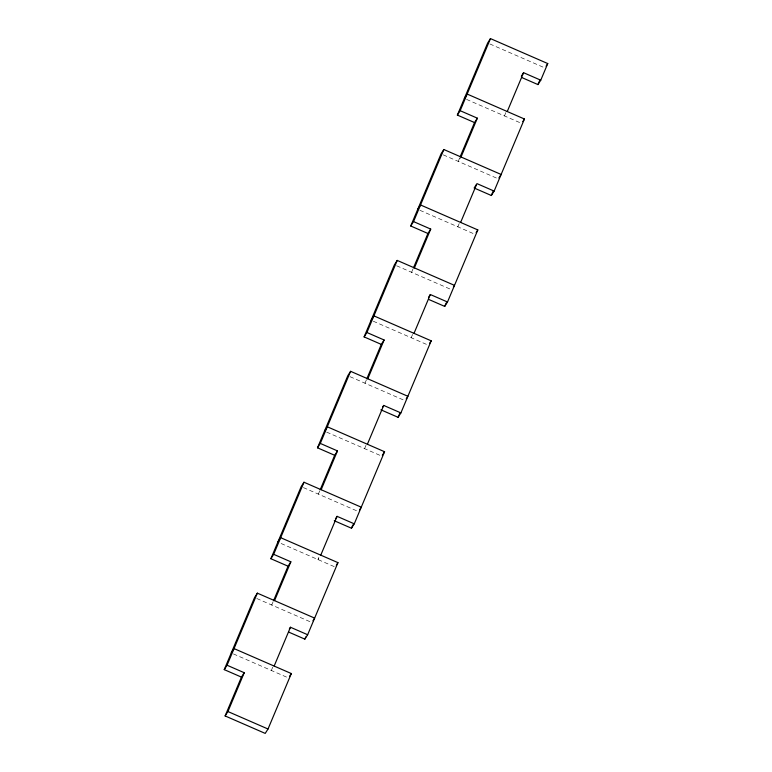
<?xml version="1.0" encoding="UTF-8"?>
<svg xmlns="http://www.w3.org/2000/svg" width="772" height="772" viewBox="0 0 772 772"><rect width="100%" height="100%" fill="white"/><g stroke="black" fill="none" stroke-linecap="round" stroke-linejoin="round"><path stroke-width="0.58" stroke-dasharray="3.86 2.9" d="M273.134 601.697L271.734 605.026L273.423 602.392M319.762 490.789L318.363 494.109L320.042 491.474M366.382 379.882L364.982 383.202L366.661 380.567M413.001 268.965L411.601 272.294L413.29 269.66M459.62 158.057L458.23 161.387L460.469 157.874M272.738 667.133L271.339 670.463L273.027 667.828M318.894 557.336L317.967 559.546L319.647 556.911M365.986 445.319L364.587 448.638L366.266 446.004M412.605 334.401L411.206 337.731L412.885 335.096M459.224 223.494L457.825 226.823L459.514 224.189M505.853 112.587L504.454 115.916L506.133 113.281M489.863 43.956L543.845 67.463M466.52 99.385L521.631 123.404M443.244 154.863L498.326 178.853M419.9 210.302L473.911 233.829M396.625 265.771L450.616 289.288M373.272 321.21L427.292 344.737M349.996 376.678L403.997 400.205M326.652 432.117L380.664 455.644M303.377 487.586L358.459 511.585M281.114 543.498L335.144 567.034M256.758 598.493L310.749 622.02M233.414 653.932L287.425 677.469"/><path stroke-width="1.16" d="M224.247 669.623L227.055 665.232L244.241 672.721L241.433 677.112L224.247 669.623L254.557 597.538L257.356 593.147L314.638 618.102L312.959 620.736M270.875 558.716L273.674 554.325L290.861 561.813L288.053 566.204L270.875 558.716L301.177 486.63L303.985 482.239L361.267 507.194L359.578 509.829M317.495 447.808L320.293 443.417L337.48 450.906L334.681 455.297L317.495 447.808L347.796 375.713L350.604 371.322L407.886 396.287L406.207 398.921M364.114 336.901L366.922 332.51L384.109 339.998L381.3 344.389L364.114 336.901L394.415 264.806L397.223 260.415L454.505 285.37L453.386 287.126M410.733 225.993L413.541 221.603L430.728 229.091L427.92 233.482L410.733 225.993L441.044 153.898L443.842 149.507L501.124 174.462L498.886 177.975M457.362 115.086L460.16 110.695L477.347 118.174L474.539 122.565L457.362 115.086L487.663 42.991L490.471 38.6L547.753 63.555L540.757 80.191L537.949 84.582L521.843 77.567M227.055 665.232L257.356 593.147M273.674 554.325L303.985 482.239M320.293 443.417L350.604 371.322M366.922 332.51L397.223 260.415M413.541 221.603L443.842 149.507M460.16 110.695L490.471 38.6M231.243 652.987L234.051 648.596L291.333 673.551L268.019 729.009L265.211 733.4L225.115 715.933L241.433 677.112M273.606 600.587L288.053 566.204M320.226 489.68L334.681 455.297M366.845 378.772L381.3 344.389M413.474 267.855L427.92 233.482M460.093 156.948L474.539 122.565M225.115 715.933L227.923 711.543L244.241 672.721M274.543 600.635L290.861 561.813M321.162 489.718L337.48 450.906M367.79 378.811L384.109 339.998M414.41 267.903L430.728 229.091M461.029 156.996L477.347 118.174M274.147 666.072L290.465 627.25L307.652 634.738L337.953 562.643L280.67 537.688L277.862 542.079M320.766 555.155L337.084 516.343L354.271 523.831L384.572 451.736L327.289 426.781L324.491 431.172M367.385 444.247L383.703 405.435L400.89 412.914L431.201 340.828L373.909 315.873L371.11 320.264M414.014 333.34L430.332 294.528L447.509 302.006L477.82 229.921L420.537 204.966L417.729 209.357M460.633 222.433L476.951 183.611L494.138 191.099L524.439 119.013L467.156 94.059L464.348 98.449M507.252 111.525L523.57 72.703L540.757 80.191M288.728 632.104L304.843 639.129L305.78 636.91M334.276 520.733L351.463 528.222L352.862 524.892M380.905 409.826L398.091 417.314L399.954 412.875M428.595 299.382L444.711 306.397L446.11 303.078M476.392 184.489L474.143 188.001L491.33 195.49L493.192 191.051M537.949 84.582L539.821 80.143M521.332 76.216L523.57 72.703M546.065 66.189L547.753 63.555M522.76 121.648L524.439 119.013M491.33 195.49L494.138 191.099M428.643 297.162L430.332 294.528M476.131 232.555L477.82 229.921M444.711 306.397L447.509 302.006M382.584 407.191L383.703 405.435M429.512 343.463L431.201 340.828M398.091 417.314L400.89 412.914M335.405 518.977L337.084 516.343M382.333 455.248L384.572 451.736M351.463 528.222L354.271 523.831M289.346 629.006L290.465 627.25M336.274 565.278L337.953 562.643M304.843 639.129L307.652 634.738M289.645 676.185L291.333 673.551M227.923 711.543L268.019 729.009"/></g></svg>
